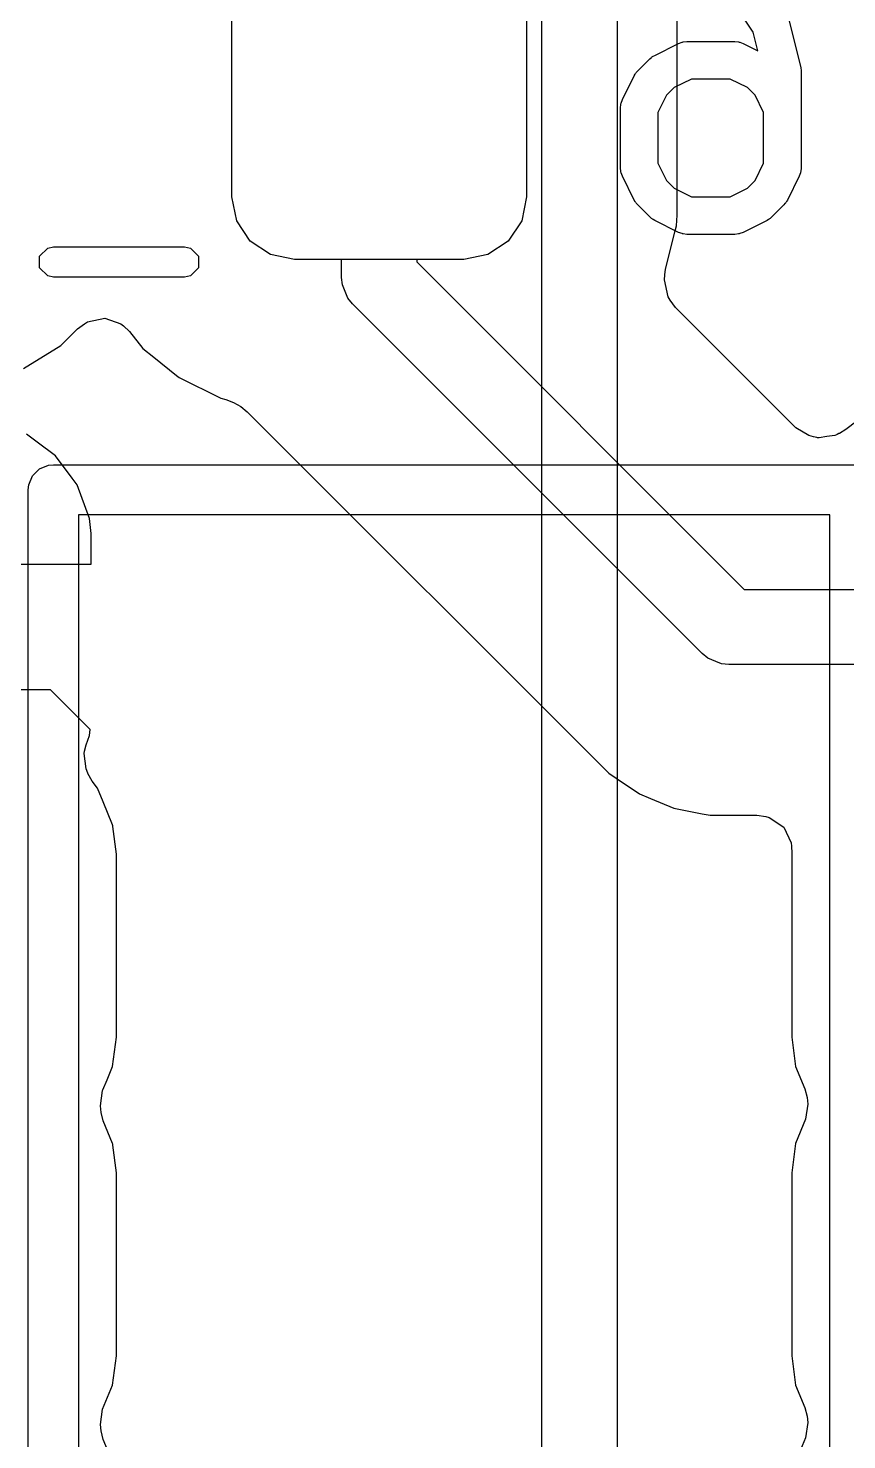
# Model space of a CAD drawing. Header units: inches. Extents: x 1.3 to 5.24, y -7.03 to -1.12.
# Drawn here: x 2.1575 to 2.2861, y -5.2494 to -5.0279 of the extents above; entities that cross this region are included whole.
import ezdxf

# ---------------------------------------------------------------- set-up
doc = ezdxf.new("R2010")
doc.units = ezdxf.units.IN
doc.header["$MEASUREMENT"] = 0
for name, color, linetype, true_color in [('B.Cu', 153, 'CONTINUOUS', 0x4d7fc4), ('B.Mask', 4, 'CONTINUOUS', 0x02ffee), ('B.Paste', 132, 'CONTINUOUS', 0x00c2c2), ('B.Silkscreen', 31, 'CONTINUOUS', 0xe8b2a7), ('In2.Cu', 33, 'CONTINUOUS', 0xce7d2c)]:
    doc.layers.add(name, color=color, linetype=linetype, true_color=true_color)

msp = doc.modelspace()

# ---------------------------------------------------------------- linework, layer by layer
at = {"layer": 'B.Cu', "linetype": 'CONTINUOUS'}
for p, q in [((2.25943, -5.05724), (2.25943, -5.01402)), ((2.18953, -5.05433), (2.18953, -5.01693)), ((2.23579, -5.01693), (2.23579, -5.05433)), ((2.19028, -5.0581), (2.18953, -5.05433)), ((2.23579, -5.05433), (2.23504, -5.0581)), ((2.19241, -5.06129), (2.19028, -5.0581)), ((2.23504, -5.0581), (2.2329, -5.06129)), ((2.25912, -5.05966), (2.25932, -5.05888)), ((2.25932, -5.05888), (2.25943, -5.05724)), ((2.25932, -5.05888), (2.25932, -5.05888)), ((2.25932, -5.05888), (2.25932, -5.05888)), ((2.25932, -5.05888), (2.25932, -5.05888)), ((2.1956, -5.06342), (2.19241, -5.06129)), ((2.2329, -5.06129), (2.22971, -5.06342)), ((2.25762, -5.06572), (2.25912, -5.05966)), ((2.19937, -5.06417), (2.1956, -5.06342)), ((2.22971, -5.06342), (2.22594, -5.06417)), ((2.20675, -5.06417), (2.19937, -5.06417)), ((2.20675, -5.06699), (2.20675, -5.06417)), ((2.22594, -5.06417), (2.21856, -5.06417)), ((2.21856, -5.06417), (2.21856, -5.06454)), ((2.21856, -5.06454), (2.26997, -5.11594)), ((2.25748, -5.06656), (2.25762, -5.06572)), ((2.20687, -5.06814), (2.20675, -5.06699)), ((2.20708, -5.06866), (2.20687, -5.06814)), ((2.25743, -5.06736), (2.25748, -5.06656)), ((2.25801, -5.07003), (2.25743, -5.06736)), ((2.20775, -5.07027), (2.20708, -5.06866)), ((2.20848, -5.07116), (2.20775, -5.07027)), ((2.25831, -5.07058), (2.25801, -5.07003)), ((2.26334, -5.12603), (2.20848, -5.07116)), ((2.25915, -5.07169), (2.25831, -5.07058)), ((2.27804, -5.09058), (2.25915, -5.07169)), ((2.16526, -5.07508), (2.16637, -5.07425)), ((2.16637, -5.07425), (2.16687, -5.07398)), ((2.16687, -5.07398), (2.16956, -5.07339)), ((2.16956, -5.07339), (2.17207, -5.0743)), ((2.17207, -5.0743), (2.17248, -5.0746)), ((2.17248, -5.0746), (2.17342, -5.0755)), ((2.16269, -5.07765), (2.16526, -5.07508)), ((2.17342, -5.0755), (2.17555, -5.07815)), ((2.15682, -5.08127), (2.16269, -5.07765)), ((2.17555, -5.07815), (2.17555, -5.07815)), ((2.17555, -5.07815), (2.17555, -5.07815)), ((2.17555, -5.07815), (2.17727, -5.07953)), ((2.17727, -5.07953), (2.17727, -5.07953)), ((2.17727, -5.07953), (2.17727, -5.07953)), ((2.17727, -5.07953), (2.18081, -5.08238)), ((2.18081, -5.08238), (2.18123, -5.08271)), ((2.18123, -5.08271), (2.18776, -5.08595)), ((2.18776, -5.08595), (2.18856, -5.08615)), ((2.18856, -5.08615), (2.18978, -5.08663)), ((2.18978, -5.08663), (2.1909, -5.08726)), ((2.1909, -5.08726), (2.19194, -5.08806)), ((2.19194, -5.08806), (2.24868, -5.1448)), ((2.28914, -5.0884), (2.28593, -5.09087)), ((2.15896, -5.09286), (2.15729, -5.0916)), ((2.28011, -5.09181), (2.27804, -5.09058)), ((2.28081, -5.09202), (2.28011, -5.09181)), ((2.28137, -5.09213), (2.28081, -5.09202)), ((2.28144, -5.09216), (2.28137, -5.09213)), ((2.28149, -5.09215), (2.28144, -5.09216)), ((2.2817, -5.09219), (2.28149, -5.09215)), ((2.28292, -5.09196), (2.2817, -5.09219)), ((2.28416, -5.0918), (2.28292, -5.09196)), ((2.28445, -5.09167), (2.28416, -5.0918)), ((2.28453, -5.09162), (2.28445, -5.09167)), ((2.28483, -5.09151), (2.28453, -5.09162)), ((2.28493, -5.09146), (2.28483, -5.09151)), ((2.28593, -5.09087), (2.28493, -5.09146)), ((2.16182, -5.09499), (2.15896, -5.09286)), ((2.16445, -5.09851), (2.16182, -5.09499)), ((2.16182, -5.09499), (2.16182, -5.09499)), ((2.16521, -5.09952), (2.16445, -5.09851)), ((2.16719, -5.10483), (2.16521, -5.09952)), ((2.16521, -5.09952), (2.16521, -5.09952)), ((2.16744, -5.10717), (2.16719, -5.10483)), ((2.16719, -5.10483), (2.16719, -5.10483)), ((2.16719, -5.10483), (2.16719, -5.10483)), ((2.16744, -5.11201), (2.16744, -5.10717)), ((2.16744, -5.10717), (2.16744, -5.10717)), ((2.16744, -5.10717), (2.16744, -5.10717)), ((2.16744, -5.10717), (2.16744, -5.10717)), ((2.14776, -5.11201), (2.16744, -5.11201)), ((2.26997, -5.11594), (2.30106, -5.11594)), ((2.26424, -5.12676), (2.26334, -5.12603)), ((2.26549, -5.12728), (2.26424, -5.12676)), ((2.26637, -5.12764), (2.26549, -5.12728)), ((2.26752, -5.12776), (2.26637, -5.12764)), ((2.30106, -5.12776), (2.26752, -5.12776)), ((2.16106, -5.13169), (2.14776, -5.13169)), ((2.16729, -5.13793), (2.16106, -5.13169)), ((2.16665, -5.14032), (2.16719, -5.13887)), ((2.16719, -5.13887), (2.16729, -5.13793)), ((2.16719, -5.13887), (2.16719, -5.13887)), ((2.16639, -5.14136), (2.16665, -5.14032)), ((2.16634, -5.14169), (2.16639, -5.14136)), ((2.16662, -5.14412), (2.16634, -5.14169)), ((2.16689, -5.14481), (2.16662, -5.14412)), ((2.16691, -5.14485), (2.16689, -5.14481)), ((2.16759, -5.14606), (2.16691, -5.14485)), ((2.24868, -5.1448), (2.24868, -5.1448)), ((2.24868, -5.1448), (2.24868, -5.1448)), ((2.24868, -5.1448), (2.24868, -5.1448)), ((2.24868, -5.1448), (2.24868, -5.1448)), ((2.24868, -5.1448), (2.24987, -5.14559)), ((2.24987, -5.14559), (2.25352, -5.14803)), ((2.16841, -5.14713), (2.16759, -5.14606)), ((2.16929, -5.14927), (2.16841, -5.14713)), ((2.16841, -5.14713), (2.16841, -5.14713)), ((2.16841, -5.14713), (2.16841, -5.14713)), ((2.16841, -5.14713), (2.16841, -5.14713)), ((2.17079, -5.15288), (2.16929, -5.14927)), ((2.16929, -5.14927), (2.16929, -5.14927)), ((2.16929, -5.14927), (2.16929, -5.14927)), ((2.25352, -5.14803), (2.25524, -5.14875)), ((2.25524, -5.14875), (2.2589, -5.15026)), ((2.2589, -5.15026), (2.26334, -5.15115)), ((2.26334, -5.15115), (2.26461, -5.1514)), ((2.26461, -5.1514), (2.26461, -5.1514)), ((2.26461, -5.1514), (2.27043, -5.1514)), ((2.27043, -5.1514), (2.27196, -5.1514)), ((2.27196, -5.1514), (2.27333, -5.1516)), ((2.27333, -5.1516), (2.27387, -5.15175)), ((2.27387, -5.15175), (2.27618, -5.15324)), ((2.1708, -5.1529), (2.17079, -5.15288)), ((2.17079, -5.15288), (2.17079, -5.15288)), ((2.17082, -5.15304), (2.1708, -5.1529)), ((2.17083, -5.15315), (2.17082, -5.15304)), ((2.17083, -5.15316), (2.17083, -5.15315)), ((2.17083, -5.15318), (2.17083, -5.15316)), ((2.1714, -5.15751), (2.17083, -5.15318)), ((2.27618, -5.15324), (2.27732, -5.15571)), ((2.27732, -5.15571), (2.2774, -5.15624)), ((2.2774, -5.15624), (2.27741, -5.15734)), ((2.1714, -5.1862), (2.1714, -5.15751)), ((2.1714, -5.15751), (2.1714, -5.15751)), ((2.1714, -5.15751), (2.1714, -5.15751)), ((2.27741, -5.15734), (2.27743, -5.15735)), ((2.27743, -5.15735), (2.27742, -5.15751)), ((2.27742, -5.15751), (2.27742, -5.1862)), ((2.17079, -5.19082), (2.1714, -5.1862)), ((2.27742, -5.1862), (2.27803, -5.19082)), ((2.16993, -5.19289), (2.17079, -5.19082)), ((2.27803, -5.19082), (2.27803, -5.19082)), ((2.27803, -5.19082), (2.27803, -5.19082)), ((2.27803, -5.19082), (2.27949, -5.19433)), ((2.16922, -5.1946), (2.16928, -5.19446)), ((2.16928, -5.19446), (2.16993, -5.19289)), ((2.27949, -5.19433), (2.27949, -5.19433)), ((2.27949, -5.19433), (2.27983, -5.19568)), ((2.16888, -5.19699), (2.16922, -5.1946)), ((2.27983, -5.19568), (2.27994, -5.19671)), ((2.16899, -5.19802), (2.16888, -5.19699)), ((2.16933, -5.19937), (2.16899, -5.19802)), ((2.27994, -5.19671), (2.2796, -5.1991)), ((2.17079, -5.20288), (2.16933, -5.19937)), ((2.2796, -5.1991), (2.27803, -5.20288)), ((2.17079, -5.2029), (2.17079, -5.20288)), ((2.17079, -5.20288), (2.17079, -5.20288)), ((2.17079, -5.20288), (2.17079, -5.20288)), ((2.17082, -5.20301), (2.17079, -5.2029)), ((2.17082, -5.20304), (2.17082, -5.20301)), ((2.17083, -5.20315), (2.17082, -5.20304)), ((2.17083, -5.20316), (2.17083, -5.20315)), ((2.17083, -5.20318), (2.17083, -5.20316)), ((2.1714, -5.20751), (2.17083, -5.20318)), ((2.27803, -5.20288), (2.27742, -5.20751)), ((2.27803, -5.20288), (2.27803, -5.20288)), ((2.1714, -5.2362), (2.1714, -5.20751)), ((2.1714, -5.20751), (2.1714, -5.20751)), ((2.1714, -5.20751), (2.1714, -5.20751)), ((2.27742, -5.20751), (2.27742, -5.2362)), ((2.17079, -5.24082), (2.1714, -5.2362)), ((2.27742, -5.2362), (2.27803, -5.24082)), ((2.16922, -5.2446), (2.17079, -5.24082)), ((2.27803, -5.24082), (2.27803, -5.24082)), ((2.27803, -5.24082), (2.27803, -5.24082)), ((2.27803, -5.24082), (2.27803, -5.24082)), ((2.27803, -5.24082), (2.27803, -5.24082)), ((2.27803, -5.24082), (2.27803, -5.24082)), ((2.27803, -5.24082), (2.27949, -5.24433)), ((2.16888, -5.24699), (2.16922, -5.2446)), ((2.27949, -5.24433), (2.27949, -5.24433)), ((2.27949, -5.24433), (2.27983, -5.24568)), ((2.16899, -5.24802), (2.16888, -5.24699)), ((2.27994, -5.24671), (2.2796, -5.2491)), ((2.27983, -5.24568), (2.27994, -5.24671)), ((2.16933, -5.24937), (2.16899, -5.24802)), ((2.17079, -5.25288), (2.16933, -5.24937)), ((2.2796, -5.2491), (2.27803, -5.25288))]:
    msp.add_line(p, q, dxfattribs=at)
at = {"layer": 'B.Mask', "linetype": 'CONTINUOUS'}
for p, q in [((2.18953, -5.05433), (2.18953, -5.01693)), ((2.23579, -5.01693), (2.23579, -5.05433)), ((2.19028, -5.0581), (2.18953, -5.05433)), ((2.23579, -5.05433), (2.23504, -5.0581)), ((2.19241, -5.06129), (2.19028, -5.0581)), ((2.23504, -5.0581), (2.2329, -5.06129)), ((2.1956, -5.06342), (2.19241, -5.06129)), ((2.2329, -5.06129), (2.22971, -5.06342)), ((2.19937, -5.06417), (2.1956, -5.06342)), ((2.22971, -5.06342), (2.22594, -5.06417)), ((2.22594, -5.06417), (2.19937, -5.06417))]:
    msp.add_line(p, q, dxfattribs=at)
at = {"layer": 'B.Paste', "linetype": 'CONTINUOUS'}
for p, q in [((2.18953, -5.05433), (2.18953, -5.01693)), ((2.23579, -5.01693), (2.23579, -5.05433)), ((2.19028, -5.0581), (2.18953, -5.05433)), ((2.23579, -5.05433), (2.23504, -5.0581)), ((2.19241, -5.06129), (2.19028, -5.0581)), ((2.23504, -5.0581), (2.2329, -5.06129)), ((2.1956, -5.06342), (2.19241, -5.06129)), ((2.2329, -5.06129), (2.22971, -5.06342)), ((2.19937, -5.06417), (2.1956, -5.06342)), ((2.22971, -5.06342), (2.22594, -5.06417)), ((2.22594, -5.06417), (2.19937, -5.06417))]:
    msp.add_line(p, q, dxfattribs=at)
at = {"layer": 'B.Silkscreen', "linetype": 'CONTINUOUS'}
for p, q in [((2.27135, -5.02849), (2.26805, -5.02354)), ((2.27696, -5.02656), (2.27883, -5.03406)), ((2.2559, -5.03214), (2.25965, -5.03026)), ((2.25965, -5.03026), (2.26019, -5.03006)), ((2.26019, -5.03006), (2.26029, -5.03005)), ((2.26029, -5.03005), (2.26039, -5.03001)), ((2.26039, -5.03001), (2.26097, -5.02995)), ((2.26097, -5.02995), (2.26847, -5.02995)), ((2.26847, -5.02995), (2.26904, -5.03001)), ((2.26904, -5.03001), (2.26914, -5.03005)), ((2.26914, -5.03005), (2.26925, -5.03006)), ((2.26925, -5.03006), (2.26979, -5.03026)), ((2.26979, -5.03026), (2.27208, -5.03141)), ((2.27208, -5.03141), (2.27135, -5.02849)), ((2.25326, -5.03457), (2.25513, -5.03269)), ((2.25513, -5.03269), (2.25536, -5.03251)), ((2.25536, -5.03251), (2.25541, -5.03245)), ((2.25541, -5.03245), (2.2555, -5.03239)), ((2.2555, -5.03239), (2.25558, -5.03232)), ((2.25558, -5.03232), (2.25565, -5.03229)), ((2.25565, -5.03229), (2.2559, -5.03214)), ((2.25289, -5.03501), (2.25295, -5.03493)), ((2.25295, -5.03493), (2.25301, -5.03484)), ((2.25301, -5.03484), (2.25307, -5.03479)), ((2.25307, -5.03479), (2.25326, -5.03457)), ((2.27883, -5.03406), (2.27884, -5.03416)), ((2.27884, -5.03416), (2.27886, -5.0342)), ((2.27886, -5.0342), (2.27888, -5.03442)), ((2.27888, -5.03442), (2.27891, -5.03464)), ((2.27891, -5.03464), (2.27891, -5.03468)), ((2.27891, -5.03468), (2.27892, -5.03478)), ((2.27892, -5.03478), (2.27892, -5.04978)), ((2.25083, -5.03908), (2.2527, -5.03533)), ((2.2527, -5.03533), (2.25286, -5.03509)), ((2.25286, -5.03509), (2.25289, -5.03501)), ((2.26166, -5.03586), (2.25897, -5.03721)), ((2.26777, -5.03586), (2.26166, -5.03586)), ((2.27047, -5.03721), (2.26777, -5.03586)), ((2.25062, -5.03962), (2.25083, -5.03908)), ((2.25777, -5.0384), (2.25642, -5.0411)), ((2.25897, -5.03721), (2.25777, -5.0384)), ((2.27166, -5.0384), (2.27047, -5.03721)), ((2.27301, -5.0411), (2.27166, -5.0384)), ((2.25052, -5.0404), (2.25057, -5.03983)), ((2.25052, -5.04978), (2.25052, -5.0404)), ((2.25057, -5.03983), (2.25061, -5.03973)), ((2.25061, -5.03973), (2.25062, -5.03962)), ((2.25642, -5.0411), (2.25642, -5.04908)), ((2.27301, -5.04908), (2.27301, -5.0411)), ((2.25057, -5.05035), (2.25052, -5.04978)), ((2.25061, -5.05045), (2.25057, -5.05035)), ((2.25062, -5.05056), (2.25061, -5.05045)), ((2.25642, -5.04908), (2.25777, -5.05178)), ((2.27166, -5.05178), (2.27301, -5.04908)), ((2.27882, -5.05045), (2.27881, -5.05056)), ((2.27886, -5.05035), (2.27882, -5.05045)), ((2.27892, -5.04978), (2.27886, -5.05035)), ((2.25083, -5.0511), (2.25062, -5.05056)), ((2.2527, -5.05485), (2.25083, -5.0511)), ((2.25777, -5.05178), (2.25897, -5.05297)), ((2.27047, -5.05297), (2.27166, -5.05178)), ((2.27861, -5.0511), (2.27673, -5.05485)), ((2.27881, -5.05056), (2.27861, -5.0511)), ((2.25286, -5.0551), (2.2527, -5.05485)), ((2.25897, -5.05297), (2.26166, -5.05432)), ((2.26166, -5.05432), (2.26777, -5.05432)), ((2.26777, -5.05432), (2.27047, -5.05297)), ((2.27673, -5.05485), (2.27658, -5.0551)), ((2.25289, -5.05517), (2.25286, -5.0551)), ((2.25295, -5.05525), (2.25289, -5.05517)), ((2.25301, -5.05534), (2.25295, -5.05525)), ((2.25307, -5.05539), (2.25301, -5.05534)), ((2.25326, -5.05561), (2.25307, -5.05539)), ((2.25513, -5.05749), (2.25326, -5.05561)), ((2.27618, -5.05561), (2.2743, -5.05749)), ((2.27636, -5.05539), (2.27618, -5.05561)), ((2.27642, -5.05534), (2.27636, -5.05539)), ((2.27648, -5.05525), (2.27642, -5.05534)), ((2.27655, -5.05517), (2.27648, -5.05525)), ((2.27658, -5.0551), (2.27655, -5.05517)), ((2.25536, -5.05768), (2.25513, -5.05749)), ((2.25541, -5.05773), (2.25536, -5.05768)), ((2.2555, -5.05779), (2.25541, -5.05773)), ((2.25558, -5.05786), (2.2555, -5.05779)), ((2.25565, -5.05789), (2.25558, -5.05786)), ((2.2559, -5.05804), (2.25565, -5.05789)), ((2.25965, -5.05992), (2.2559, -5.05804)), ((2.27354, -5.05804), (2.26979, -5.05992)), ((2.27378, -5.05789), (2.27354, -5.05804)), ((2.27386, -5.05786), (2.27378, -5.05789)), ((2.27394, -5.05779), (2.27386, -5.05786)), ((2.27403, -5.05773), (2.27394, -5.05779)), ((2.27408, -5.05768), (2.27403, -5.05773)), ((2.2743, -5.05749), (2.27408, -5.05768)), ((2.26019, -5.06012), (2.25965, -5.05992)), ((2.26029, -5.06013), (2.26019, -5.06012)), ((2.26039, -5.06017), (2.26029, -5.06013)), ((2.26097, -5.06023), (2.26039, -5.06017)), ((2.26847, -5.06023), (2.26097, -5.06023)), ((2.26904, -5.06017), (2.26847, -5.06023)), ((2.26914, -5.06013), (2.26904, -5.06017)), ((2.26925, -5.06012), (2.26914, -5.06013)), ((2.26979, -5.05992), (2.26925, -5.06012)), ((2.15934, -5.06366), (2.16062, -5.06238)), ((2.15934, -5.06547), (2.15934, -5.06366)), ((2.16062, -5.06238), (2.16153, -5.0622)), ((2.16153, -5.0622), (2.1821, -5.0622)), ((2.1821, -5.0622), (2.183, -5.06238)), ((2.183, -5.06238), (2.18428, -5.06366)), ((2.18428, -5.06366), (2.18428, -5.06547)), ((2.16062, -5.06675), (2.15934, -5.06547)), ((2.18428, -5.06547), (2.183, -5.06675)), ((2.16153, -5.06693), (2.16062, -5.06675)), ((2.1821, -5.06693), (2.16153, -5.06693)), ((2.183, -5.06675), (2.1821, -5.06693)), ((2.15931, -5.09704), (2.16073, -5.09645)), ((2.16073, -5.09645), (2.1615, -5.09638)), ((2.1615, -5.09638), (2.28732, -5.09638)), ((2.15763, -5.09955), (2.15822, -5.09813)), ((2.15822, -5.09813), (2.15931, -5.09704)), ((2.15756, -5.10031), (2.15763, -5.09955)), ((2.15756, -5.29339), (2.15756, -5.10031)), ((2.16543, -5.10425), (2.16543, -5.28945)), ((2.28339, -5.10425), (2.16543, -5.10425)), ((2.28339, -5.28945), (2.28339, -5.10425))]:
    msp.add_line(p, q, dxfattribs=at)
at = {"layer": 'In2.Cu', "linetype": 'CONTINUOUS'}
for p, q in [((2.23819, -5.35188), (2.23819, -4.96063)), ((2.25, -4.96308), (2.25, -5.35433))]:
    msp.add_line(p, q, dxfattribs=at)

doc.saveas('drawing.dxf')
